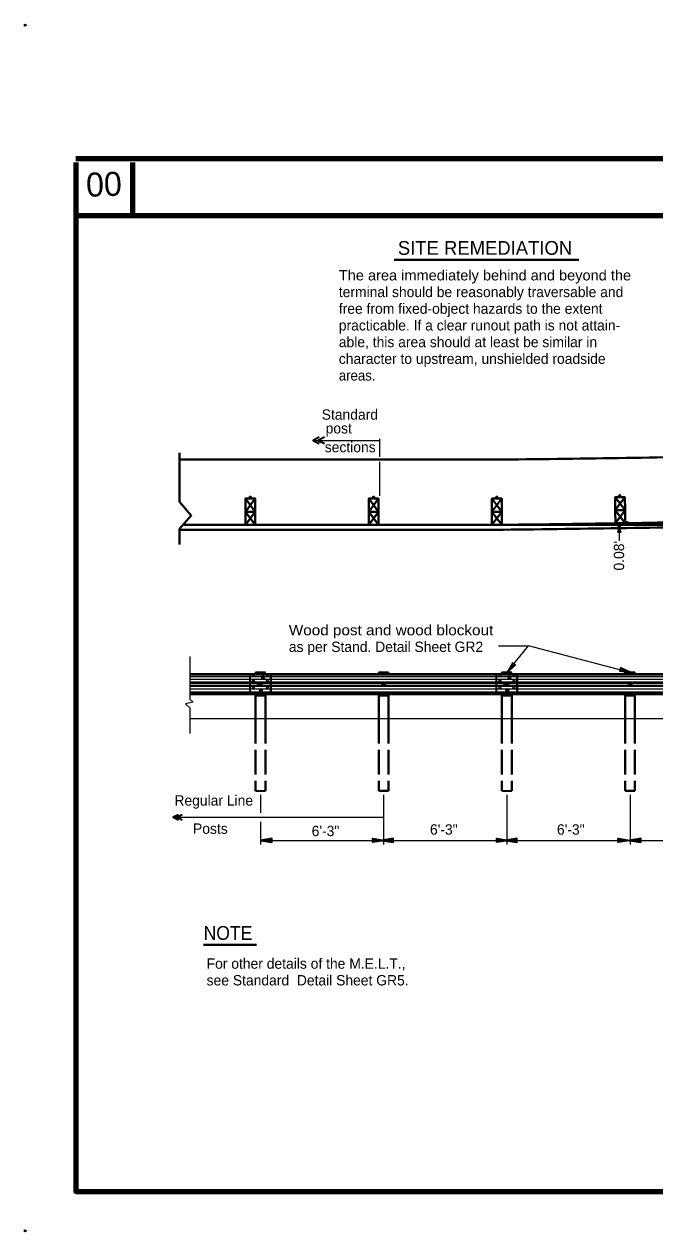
# Model space of a CAD drawing. Extents: x -8731 to 1831, y -66526 to -56618.
# Drawn here: x 237 to 861, y -66526 to -65332 of the extents above; entities that cross this region are included whole.
import ezdxf

# ---------------------------------------------------------------- set-up
doc = ezdxf.new("R2010")
doc.units = 0
doc.header["$LTSCALE"] = 4.1
doc.header["$PDMODE"] = 32
doc.header["$PDSIZE"] = 2.05
doc.linetypes.add('LONG_DASHED', pattern=[7.5, 6, -1.5])
doc.layers.add('1', color=7, linetype='Continuous', lineweight=25)
doc.layers.add('3', color=7, linetype='Continuous', lineweight=40)

msp = doc.modelspace()

# ---------------------------------------------------------------- hatches: boundary and pattern name
at = {"layer": '1'}
for points in [[(825.5, -65825.8), (823.66, -65830.64), (827.4, -65830.64)], [(825.5, -65829.56), (823.66, -65834.38), (827.4, -65834.38)], [(714.1, -65973.34), (722.82, -65965.96), (719.96, -65963.54)], [(836.94, -65972.94), (826.54, -65968.26), (825.58, -65971.88)], [(470.54, -66139.24), (481.78, -66141.08), (481.78, -66137.32)], [(592.98, -66139.24), (581.72, -66141.08), (581.72, -66137.32)], [(590.54, -66139.24), (601.78, -66141.08), (601.78, -66137.32)], [(715.46, -66139.24), (704.22, -66141.08), (704.22, -66137.32)], [(713.02, -66139.24), (724.28, -66141.08), (724.28, -66137.32)], [(835.46, -66139.24), (824.22, -66141.08), (824.22, -66137.32)], [(835.54, -66139.24), (846.78, -66141.08), (846.78, -66137.32)]]:
    msp.add_hatch(color=256, dxfattribs=at).paths.add_polyline_path(points)

# ---------------------------------------------------------------- linework, layer by layer
at = {"layer": '1', "lineweight": 100}
for p, q in [((1779.98, -65465.06), (287.74, -65465.06)), ((343.98, -65468.56), (343.98, -65521.3)), ((1779.98, -65521.3), (287.74, -65521.3))]:
    msp.add_line(p, q, dxfattribs=at)
at = {"layer": '1', "lineweight": 40}
for p, q in [((602.92, -65564.92), (785.5, -65564.92)), ((414.16, -66242.42), (466.74, -66242.42))]:
    msp.add_line(p, q, dxfattribs=at)
at = {"layer": '1', "lineweight": 100}
msp.add_lwpolyline([(287.74, -65468.56), (287.74, -66486.48), (1778.5, -66486.48)], dxfattribs=at)
at = {"layer": '1'}
for points in [[(825.5, -65825.8), (823.66, -65830.64), (827.4, -65830.64)], [(825.5, -65829.56), (823.66, -65834.38), (827.4, -65834.38)], [(714.1, -65973.34), (722.82, -65965.96), (719.96, -65963.54)], [(836.94, -65972.94), (826.54, -65968.26), (825.58, -65971.88)]]:
    msp.add_lwpolyline(points, close=True, dxfattribs=at)
at = {"layer": '1', "lineweight": 35}
for points in [[(470.54, -66139.24), (481.78, -66141.08), (481.78, -66137.32)], [(592.98, -66139.24), (581.72, -66141.08), (581.72, -66137.32)], [(590.54, -66139.24), (601.78, -66141.08), (601.78, -66137.32)], [(715.46, -66139.24), (704.22, -66141.08), (704.22, -66137.32)], [(713.02, -66139.24), (724.28, -66141.08), (724.28, -66137.32)], [(835.46, -66139.24), (824.22, -66141.08), (824.22, -66137.32)], [(835.54, -66139.24), (846.78, -66141.08), (846.78, -66137.32)]]:
    msp.add_lwpolyline(points, close=True, dxfattribs=at)
at = {"layer": '1'}
for p in [(237.8, -65332.84), (237.8, -66525.44)]:
    msp.add_point(p, dxfattribs=at)
at = {"layer": '3', "lineweight": 25}
for p, q in [((522.52, -65743.58), (588.86, -65743.58)), ((588.74, -65759.7), (588.74, -65742)), ((588.74, -65798.52), (588.74, -65764.88)), ((825.46, -65826.42), (825.46, -65842.82)), ((706.04, -65946.88), (735.84, -65946.88)), ((714.4, -65973), (735.84, -65946.88)), ((836.08, -65973), (735.84, -65946.88)), ((400.6, -65957.24), (400.6, -65999.42)), ((400.6, -65977.04), (1435, -65977.04)), ((400.6, -65979.84), (1433.48, -65979.84)), ((475.4, -65974.7), (475.4, -65973.28)), ((719.14, -65974.7), (719.14, -65973.28)), ((400.6, -65982.48), (1430.26, -65982.48)), ((400.6, -65983.72), (1429.26, -65983.72)), ((400.6, -65985.56), (1429.26, -65985.56)), ((400.6, -65986.8), (1429.98, -65986.8)), ((400.6, -65989.44), (1433.2, -65989.44)), ((400.6, -65992.24), (1434.96, -65992.24)), ((469.1, -65984.04), (471.96, -65984.04)), ((469.1, -65985.24), (471.96, -65985.24)), ((590.98, -65984.04), (593.82, -65984.04)), ((590.98, -65985.24), (593.82, -65985.24)), ((712.86, -65984.04), (715.7, -65984.04)), ((712.86, -65985.24), (715.7, -65985.24)), ((834.74, -65984.04), (837.58, -65984.04)), ((834.74, -65985.24), (837.58, -65985.24)), ((587.54, -65996), (587.54, -65994.58)), ((597.28, -65996), (597.28, -65994.58)), ((831.28, -65996), (831.28, -65994.58)), ((841.02, -65996), (841.02, -65994.58)), ((400.6, -66008.22), (400.6, -66033.4)), ((400.6, -66018.76), (1498.16, -66018.76)), ((470.54, -66094.16), (470.54, -66112.02)), ((592.4, -66094.16), (592.4, -66143.14)), ((592.4, -66094.16), (592.4, -66143.14)), ((714.28, -66094.16), (714.28, -66143.14)), ((714.28, -66094.16), (714.28, -66108.26)), ((836.14, -66094.16), (836.14, -66143.14)), ((836.14, -66094.16), (836.14, -66108.26)), ((384.28, -66116.34), (592.38, -66116.34)), ((470.54, -66120.8), (470.54, -66143.14)), ((470.54, -66139.24), (592.4, -66139.24)), ((592.4, -66139.24), (714.28, -66139.24)), ((714.28, -66139.24), (836.14, -66139.24))]:
    msp.add_line(p, q, dxfattribs=at)
at = {"layer": '3'}
for p, q in [((710.72, -65762.52), (390.6, -65762.52)), ((455.7, -65801.2), (465.38, -65814.08)), ((465.38, -65801.2), (455.7, -65814.08)), ((461.4, -65801.2), (460.54, -65801.2)), ((577.58, -65801.2), (587.26, -65814.08)), ((587.26, -65801.2), (577.58, -65814.08)), ((583.26, -65801.2), (582.42, -65801.2)), ((699.46, -65801.2), (709.14, -65814.08)), ((709.14, -65801.2), (699.46, -65814.08)), ((705.14, -65801.2), (704.3, -65801.2)), ((821.26, -65799.76), (831.16, -65812.48)), ((830.92, -65799.58), (821.48, -65812.66)), ((826.94, -65799.64), (826.1, -65799.68)), ((831.42, -65825.38), (821.48, -65812.66)), ((831.16, -65812.48), (821.74, -65825.56)), ((465.38, -65814.08), (455.7, -65827)), ((465.38, -65827), (455.7, -65814.08)), ((587.26, -65814.08), (577.58, -65827)), ((587.26, -65827), (577.58, -65814.08)), ((709.14, -65814.08), (699.46, -65827)), ((709.14, -65827), (699.46, -65814.08)), ((710.72, -65831.88), (390.6, -65831.88)), ((710.72, -65827.04), (394.14, -65827.04)), ((664.36, -65827.04), (1606.74, -65827.04)), ((400.6, -65974.8), (1435, -65974.8)), ((1435, -65975), (400.6, -65975)), ((597.28, -65974.7), (597.28, -65973.28)), ((841.02, -65974.7), (841.02, -65973.28)), ((1435, -65994.24), (400.6, -65994.24)), ((400.6, -65994.68), (1435, -65994.68)), ((465.66, -65996), (465.66, -65994.58)), ((465.66, -65996), (465.66, -66018.76)), ((475.4, -65996), (475.4, -66018.76)), ((587.54, -65996), (587.54, -66018.76)), ((587.54, -65996), (597.28, -65996)), ((597.28, -65996), (597.28, -66018.76)), ((709.4, -65996), (709.4, -65994.58)), ((709.4, -65996), (709.4, -66018.76)), ((719.14, -65996), (719.14, -66018.76)), ((831.28, -65996), (831.28, -66018.76)), ((831.28, -65996), (841.02, -65996)), ((841.02, -65996), (841.02, -66018.76))]:
    msp.add_line(p, q, dxfattribs=at)
at = {"layer": '3', "lineweight": 35}
for p, q in [((460.38, -65994.58), (460.38, -65974.7)), ((704.12, -65994.58), (704.12, -65974.7))]:
    msp.add_line(p, q, dxfattribs=at)
at = {"layer": '3', "linetype": 'LONG_DASHED'}
for p, q in [((480.7, -65994.58), (480.7, -65974.7)), ((724.44, -65994.58), (724.44, -65974.7)), ((465.66, -66018.76), (465.66, -66090.14)), ((475.4, -66018.76), (475.4, -66090.14)), ((587.54, -66018.76), (587.54, -66090.28)), ((597.28, -66018.76), (597.28, -66090.28)), ((709.4, -66018.76), (709.4, -66090.14)), ((719.14, -66018.76), (719.14, -66090.14)), ((831.28, -66018.76), (831.28, -66090.28)), ((841.02, -66018.76), (841.02, -66090.28)), ((587.54, -66090.28), (597.28, -66090.28)), ((831.28, -66090.28), (841.02, -66090.28))]:
    msp.add_line(p, q, dxfattribs=at)
at = {"layer": '3', "linetype": 'LONG_DASHED', "lineweight": 35}
for p, q in [((465.66, -66090.14), (475.4, -66090.14)), ((709.4, -66090.14), (719.14, -66090.14))]:
    msp.add_line(p, q, dxfattribs=at)
at = {"layer": '3', "lineweight": 13}
msp.add_line((384.28, -66116.34), (388.16, -66116.34), dxfattribs=at)
at = {"layer": '3', "lineweight": 35}
for points in [[(528.72, -65740.48), (522.52, -65743.58), (528.72, -65746.68)], [(533.72, -65740.48), (527.52, -65743.58), (533.72, -65746.68)], [(389.36, -66113.8), (384.28, -66116.34), (389.36, -66118.98)], [(393.24, -66113.8), (388.16, -66116.34), (393.24, -66118.98)]]:
    msp.add_lwpolyline(points, dxfattribs=at)
at = {"layer": '3'}
for points in [[(390.6, -65755.92), (390.6, -65804.46), (402, -65817.84), (390.6, -65831.16), (390.6, -65846.4)], [(461.34, -65801.2), (461.34, -65800.44), (459.62, -65800.44), (459.62, -65801.2)], [(461, -65800.44), (461, -65799.36), (460, -65799.36), (460, -65800.44)], [(583.22, -65801.2), (583.22, -65800.44), (581.5, -65800.44), (581.5, -65801.2)], [(582.88, -65800.44), (582.88, -65799.36), (581.86, -65799.36), (581.86, -65800.44)], [(705.1, -65801.2), (705.1, -65800.44), (703.38, -65800.44), (703.38, -65801.2)], [(704.76, -65800.44), (704.76, -65799.36), (703.74, -65799.36), (703.74, -65800.44)], [(826.9, -65799.64), (826.88, -65798.92), (825.16, -65798.94), (825.18, -65799.7)], [(826.52, -65798.92), (826.5, -65797.84), (825.5, -65797.88), (825.5, -65798.94)], [(465.66, -65974.7), (465.66, -65973.28), (475.4, -65973.28)], [(587.54, -65974.7), (587.54, -65973.28), (597.28, -65973.28)], [(709.4, -65974.7), (709.4, -65973.28), (719.14, -65973.28)], [(831.28, -65974.7), (831.28, -65973.28), (841.02, -65973.28)], [(465.66, -65996), (475.4, -65996), (475.4, -65994.58)], [(709.4, -65996), (719.14, -65996), (719.14, -65994.58)]]:
    msp.add_lwpolyline(points, dxfattribs=at)
for points in [[(460.54, -65814.08), (461.96, -65814.08), (465.38, -65814.08), (465.38, -65801.2), (455.7, -65801.2), (455.7, -65814.08)], [(582.42, -65814.08), (583.82, -65814.08), (587.26, -65814.08), (587.26, -65801.2), (577.58, -65801.2), (577.58, -65814.08)], [(704.3, -65814.08), (705.7, -65814.08), (709.14, -65814.08), (709.14, -65801.2), (699.46, -65801.2), (699.46, -65814.08)], [(826.32, -65812.56), (827.74, -65812.56), (831.16, -65812.48), (830.92, -65799.58), (821.26, -65799.76), (821.48, -65812.66)], [(826.58, -65825.48), (827.98, -65825.46), (831.42, -65825.38), (831.16, -65812.48), (821.48, -65812.66), (821.74, -65825.56)], [(460.54, -65827), (461.96, -65827), (465.38, -65827), (465.38, -65814.08), (455.7, -65814.08), (455.7, -65827)], [(582.42, -65827), (583.82, -65827), (587.26, -65827), (587.26, -65814.08), (577.58, -65814.08), (577.58, -65827)], [(704.3, -65827), (705.7, -65827), (709.14, -65827), (709.14, -65814.08), (699.46, -65814.08), (699.46, -65827)]]:
    msp.add_lwpolyline(points, close=True, dxfattribs=at)
at = {"layer": '3', "lineweight": 25}
for points in [[(400.6, -65957.24), (400.6, -65999.42), (403.82, -66002.36), (396.22, -66004.12), (400.6, -66008.22), (400.6, -66033.4)], [(836.14, -66139.24), (958.02, -66139.24), (1201.78, -66139.24)]]:
    msp.add_lwpolyline(points, dxfattribs=at)
at = {"layer": '3'}
for radius, start, end in [(17479.21, 270.55133, 271.34823), (17543.733, 270.54931, 271.34489), (17548.572, 270.54931, 271.34489)]:
    msp.add_arc((542.528, -48284.111), radius, start, end, dxfattribs=at)
at = {"layer": '3', "lineweight": 25}
for centre, radius, start, end in [((469.109, -65984.639), 0.609, 90, 270), ((470.532, -65984.639), 1.168, 148.54918, 211.57817), ((470.532, -65984.639), 1.168, 328.54918, 31.57817), ((471.954, -65984.639), 0.609, 270, 90), ((590.98, -65984.639), 0.609, 90, 270), ((592.402, -65984.639), 1.168, 148.54918, 211.57817), ((592.402, -65984.639), 1.168, 328.54918, 31.57817), ((593.825, -65984.639), 0.609, 270, 90), ((712.859, -65984.639), 0.609, 90, 270), ((714.282, -65984.639), 1.168, 148.54918, 211.57817), ((714.282, -65984.639), 1.168, 328.54918, 31.57817), ((715.704, -65984.639), 0.609, 270, 90), ((834.73, -65984.639), 0.609, 90, 270), ((836.152, -65984.639), 1.168, 148.54918, 211.57817), ((836.152, -65984.639), 1.168, 328.54918, 31.57817), ((837.575, -65984.639), 0.609, 270, 90)]:
    msp.add_arc(centre, radius, start, end, dxfattribs=at)
at = {"layer": '3', "linetype": 'LONG_DASHED', "lineweight": 25}
for centre, start, end in [((470.532, -65984.639), 31.57817, 148.54918), ((470.532, -65984.639), 211.52899, 328.54918), ((592.402, -65984.639), 31.57817, 148.54918), ((592.402, -65984.639), 211.52899, 328.54918), ((714.282, -65984.639), 31.57817, 148.54918), ((714.282, -65984.639), 211.52899, 328.54918), ((836.152, -65984.639), 31.57817, 148.54918), ((836.152, -65984.639), 211.52899, 328.54918)]:
    msp.add_arc(centre, 1.168, start, end, dxfattribs=at)
at = {"layer": '3', "lineweight": 25}
for centre, major_axis, ratio, start_param, end_param in [((463.62, -65975.95), (1.167, 0), 0.679978, 6.28318531, 9.42477796), ((463.62, -65975.95), (-1.167, 0), 0.434256, 6.28318531, 9.42477796), ((463.62, -65980.968), (1.167, 0), 0.442883, 6.28318531, 9.42477796), ((477.427, -65975.95), (1.167, 0), 0.679978, 6.28318531, 9.42477796), ((477.427, -65975.95), (-1.167, 0), 0.434256, 6.28318531, 9.42477796), ((477.427, -65980.968), (1.167, 0), 0.442883, 6.28318531, 9.42477796), ((707.37, -65975.95), (1.167, 0), 0.679978, 6.28318531, 9.42477796), ((707.37, -65975.95), (-1.167, 0), 0.434256, 6.28318531, 9.42477796), ((707.37, -65980.968), (1.167, 0), 0.442883, 6.28318531, 9.42477796), ((721.177, -65975.95), (1.167, 0), 0.679978, 6.28318531, 9.42477796), ((721.177, -65975.95), (-1.167, 0), 0.434256, 6.28318531, 9.42477796), ((721.177, -65980.968), (1.167, 0), 0.442883, 6.28318531, 9.42477796), ((463.62, -65988.31), (-1.167, 0), 0.696675, 3.14159265, 6.28318531), ((463.62, -65988.31), (1.167, 0), 0.442883, 3.14159265, 6.28318531), ((477.427, -65980.968), (-1.167, 0), 0.696675, 6.28318531, 9.42477796), ((477.427, -65988.31), (-1.167, 0), 0.696675, 3.14159265, 6.28318531), ((477.427, -65988.31), (1.167, 0), 0.442883, 3.14159265, 6.28318531), ((707.37, -65988.31), (-1.167, 0), 0.696675, 3.14159265, 6.28318531), ((707.37, -65988.31), (1.167, 0), 0.442883, 3.14159265, 6.28318531), ((721.177, -65980.968), (-1.167, 0), 0.696675, 6.28318531, 9.42477796), ((721.177, -65988.31), (-1.167, 0), 0.696675, 3.14159265, 6.28318531), ((721.177, -65988.31), (1.167, 0), 0.442883, 3.14159265, 6.28318531), ((463.62, -65993.328), (-1.167, 0), 0.434256, 3.14159265, 6.28318531), ((463.62, -65993.328), (1.167, 0), 0.679978, 3.14159265, 6.28318531), ((477.427, -65993.328), (-1.167, 0), 0.434256, 3.14159265, 6.28318531), ((477.427, -65993.328), (1.167, 0), 0.679978, 3.14159265, 6.28318531), ((707.37, -65993.328), (-1.167, 0), 0.434256, 3.14159265, 6.28318531), ((707.37, -65993.328), (1.167, 0), 0.679978, 3.14159265, 6.28318531), ((721.177, -65993.328), (-1.167, 0), 0.434256, 3.14159265, 6.28318531), ((721.177, -65993.328), (1.167, 0), 0.679978, 3.14159265, 6.28318531)]:
    msp.add_ellipse(centre, major_axis=major_axis, ratio=ratio, start_param=start_param, end_param=end_param, dxfattribs=at)
at = {"layer": '3'}
for centre in [(463.62, -65980.968), (707.37, -65980.968)]:
    msp.add_ellipse(centre, major_axis=(-1.167, 0), ratio=0.696675, start_param=6.28318531, end_param=9.42477796, dxfattribs=at)
for p in [(833.5, -65825.44), (473.12, -65978.24), (716.88, -65978.24), (468.94, -65984.64), (470.54, -65984.64), (470.98, -65990.8), (592.4, -65984.64), (712.7, -65984.64), (714.28, -65984.64), (714.74, -65990.8), (836.14, -65984.64)]:
    msp.add_point(p, dxfattribs=at)

# ---------------------------------------------------------------- texts
at = {"layer": '1'}
msp.add_text('00', height=23.78, rotation=2.121, dxfattribs=at).set_placement((298.44, -65502.68))
for s, height, p in [('SITE REMEDIATION', 13.65, (606.46, -65560)), ('terminal should be reasonably traversable and', 10.26, (548.06, -65601.84)), ('free from fixed-object hazards to the extent', 10.26, (548.06, -65618.34)), ('practicable. If a clear runout path is not attain-', 10.26, (548.06, -65634.84)), ('able, this area should at least be similar in', 10.26, (548.06, -65651.36)), ('character to upstream, unshielded roadside', 10.26, (548.06, -65667.88)), ('For other details of the M.E.L.T., ', 10.26, (417.28, -66266.2)), ('see Standard  Detail Sheet GR5.', 10.26, (417.28, -66282.72))]:
    msp.add_text(s, height=height, dxfattribs=at).set_placement(p)
for s, height, width, p in [('The area immediately behind and beyond the', 10.26, 1.05, (548.06, -65585.32)), ('areas.', 10.26, 0.95, (548.06, -65684.38)), ('NOTE', 13.65, 0.95, (414.3, -66237.62))]:
    msp.add_text(s, height=height, dxfattribs=dict(at, width=width)).set_placement(p)
at = {"layer": '3'}
for s, p in [('Standard', (531.12, -65723.12)), ('post', (535.02, -65736.72)), ('sections', (534.16, -65755.3)), ('as per Stand. Detail Sheet GR2', (498.62, -65952.84)), ('Regular Line', (385.42, -66104.8)), ('Posts', (403.82, -66132.74)), ('6\'-3"', (638.24, -66133.56)), ('6\'-3"', (763.86, -66133.56)), ('6\'-3"', (521.22, -66135.04))]:
    msp.add_text(s, height=10.26, dxfattribs=at).set_placement(p)
msp.add_text("0.08'", height=10.26, rotation=90, dxfattribs=at).set_placement((830.24, -65872.28))
at = {"layer": '3', "width": 1.1}
msp.add_text('Wood post and wood blockout', height=10.26, dxfattribs=at).set_placement((498.62, -65936.34))

doc.saveas('drawing.dxf')
